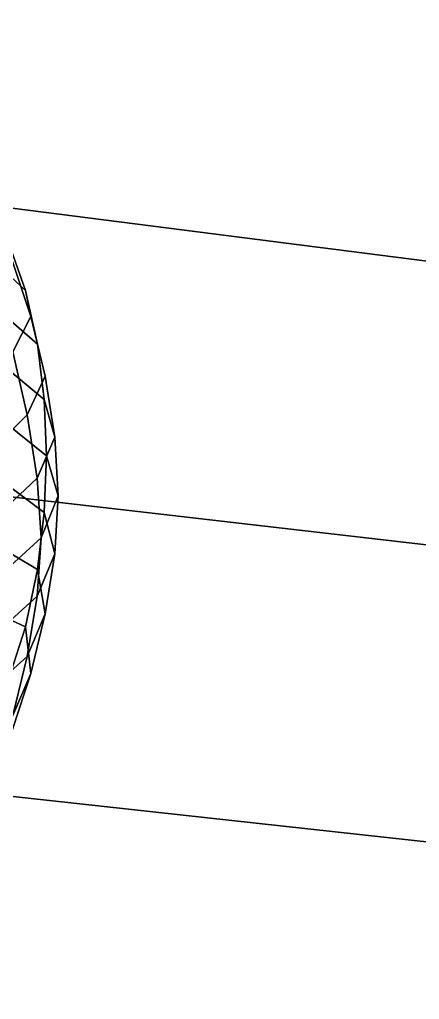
# Model space of a CAD drawing. Header units: metres. Extents: x -101 to 101, y 6 to 129.
# Drawn here: x -13.92 to -2.02, y 62.77 to 91.97 of the extents above; entities that cross this region are included whole.
import ezdxf

# ---------------------------------------------------------------- set-up
doc = ezdxf.new("R2010")
doc.units = ezdxf.units.M

msp = doc.modelspace()

# ---------------------------------------------------------------- linework, layer by layer
at = {"layer": 'layer1', "color": 1}
for points in [[(0, 92.4565, 77.28591), (-14.09584, 94.45862, 73.8604), (-15.4779, 86.51891, 80.03452), (0, 84.54813, 83.13286)], [(-14.09584, 94.45861, -73.8604), (0.00001, 92.4565, -77.28591), (0.00001, 84.54813, -83.13286), (-15.47789, 86.51891, -80.03452)], [(0, 84.54813, 83.13286), (-15.4779, 86.51891, 80.03452), (-16.77247, 78.04726, 85.45311), (0, 76.10783, 88.18804)], [(-15.47789, 86.51891, -80.03452), (0.00001, 84.54813, -83.13286), (0.00001, 76.10783, -88.18804), (-16.77246, 78.04727, -85.4531)], [(-14.28922, 85.4177, 89.06358), (-15.54171, 86.65077, 90.66314), (-15.07092, 85.11867, 91.72528), (-13.75282, 83.89511, 90.00013)], [(-14.13975, 84.75928, 86.78503), (-14.28922, 85.4177, 89.06358), (-13.75282, 83.89511, 90.00013), (-13.59251, 83.12403, 87.6357)], [(-13.75282, 83.89511, 90.00013), (-15.07092, 85.11867, 91.72528), (-14.72741, 83.45747, 92.82806), (-13.3932, 82.29565, 90.91025)], [(-14.62655, 83.81581, 84.5411), (-14.13975, 84.75928, 86.78503), (-13.59251, 83.12403, 87.6357), (-14.12994, 82.06985, 85.21316)], [(-13.59251, 83.12403, 87.6357), (-13.75282, 83.89511, 90.00013), (-13.3932, 82.29565, 90.91025), (-13.16006, 81.34284, 88.49244)], [(-13.3932, 82.29565, 90.91025), (-14.72741, 83.45747, 92.82806), (-14.51703, 81.73852, 93.88203), (-13.19135, 80.64628, 91.78767)], [(-14.12994, 82.06985, 85.21316), (-13.59251, 83.12403, 87.6357), (-13.16006, 81.34284, 88.49244), (-13.70115, 80.19041, 85.9748)], [(-13.16006, 81.34284, 88.49244), (-13.3932, 82.29565, 90.91025), (-13.19135, 80.64628, 91.78767), (-12.87598, 79.52445, 89.34253)], [(-15.24663, 80.89237, 83.06013), (-14.12994, 82.06985, 85.21316), (-13.70115, 80.19041, 85.9748), (-14.89042, 79.00831, 83.70596)], [(-13.19135, 80.64628, 91.78767), (-14.51703, 81.73852, 93.88203), (-14.44562, 80.03307, 94.79781), (-13.12829, 78.97391, 92.62615)], [(-13.70115, 80.19041, 85.9748), (-13.16006, 81.34284, 88.49244), (-12.87598, 79.52445, 89.34253), (-13.4, 78.30171, 86.78713)], [(-12.87598, 79.52445, 89.34253), (-13.19135, 80.64628, 91.78767), (-13.12829, 78.97391, 92.62615), (-12.77383, 77.77757, 90.17331)], [(-14.89042, 79.00831, 83.70596), (-13.70115, 80.19041, 85.9748), (-13.4, 78.30171, 86.78713), (-14.64113, 77.14297, 84.45975)], [(-13.12829, 78.97391, 92.62615), (-14.44562, 80.03307, 94.79781), (-14.51703, 78.26147, 95.57792), (-13.19135, 77.28354, 93.4278)], [(-13.4, 78.30171, 86.78713), (-12.87598, 79.52445, 89.34253), (-12.77383, 77.77757, 90.17331), (-13.28632, 76.52793, 87.61116)], [(-12.77383, 77.77757, 90.17331), (-13.12829, 78.97391, 92.62615), (-13.19135, 77.28354, 93.4278), (-12.87598, 76.04737, 91.0384)], [(-14.64113, 77.14297, 84.45975), (-13.4, 78.30171, 86.78713), (-13.28632, 76.52793, 87.61116), (-14.54727, 75.38488, 85.26758)], [(0, 76.10783, 88.18804), (-16.77247, 78.04726, 85.45311), (-17.57107, 69.1883, 89.73115), (0, 67.26311, 92.38795)], [(-16.77246, 78.04727, -85.4531), (0.00001, 76.10783, -88.18804), (0.00001, 67.26311, -92.38795), (-17.57106, 69.1883, -89.73114)], [(-13.19135, 77.28354, 93.4278), (-14.51703, 78.26147, 95.57792), (-14.72741, 76.37261, 96.28357), (-13.3932, 75.57667, 94.1873)], [(-13.28632, 76.52793, 87.61116), (-12.77383, 77.77757, 90.17331), (-12.87598, 76.04737, 91.0384), (-13.4, 74.78651, 88.50159)], [(-12.87598, 76.04737, 91.0384), (-13.19135, 77.28354, 93.4278), (-13.3932, 75.57667, 94.1873), (-13.16006, 74.25802, 91.94794)], [(-14.54727, 75.38488, 85.26758), (-13.28632, 76.52793, 87.61116), (-13.4, 74.78651, 88.50159), (-14.64113, 73.66589, 86.15562)], [(-13.3932, 75.57667, 94.1873), (-14.72741, 76.37261, 96.28357), (-15.07092, 74.48091, 96.9137), (-13.75282, 73.87478, 94.88737)], [(-13.4, 74.78651, 88.50159), (-12.87598, 76.04737, 91.0384), (-13.16006, 74.25802, 91.94794), (-13.70114, 72.9836, 89.48979)], [(-13.16006, 74.25802, 91.94794), (-13.3932, 75.57667, 94.1873), (-13.75282, 73.87478, 94.88737), (-13.59251, 72.4863, 92.82411)], [(-14.64113, 73.66589, 86.15562), (-13.4, 74.78651, 88.50159), (-13.70114, 72.9836, 89.48979), (-14.89041, 71.92348, 87.16145)], [(-13.75282, 73.87478, 94.88737), (-15.07092, 74.48091, 96.9137), (-15.54171, 72.70067, 97.46707), (-14.28922, 72.19932, 95.51063)], [(-13.70114, 72.9836, 89.48979), (-13.16006, 74.25802, 91.94794), (-13.59251, 72.4863, 92.82411), (-14.12993, 71.22629, 90.50191)], [(-13.59251, 72.4863, 92.82411), (-13.75282, 73.87478, 94.88737), (-14.28922, 72.19932, 95.51063), (-14.13975, 70.80914, 93.58894)], [(-14.89041, 71.92348, 87.16145), (-13.70114, 72.9836, 89.48979), (-14.12993, 71.22629, 90.50191), (-15.24662, 70.25459, 88.24849)], [(-14.12993, 71.22629, 90.50191), (-13.59251, 72.4863, 92.82411), (-14.13975, 70.80914, 93.58894), (-14.62655, 69.6218, 91.464)], [(0, 67.26311, 92.38795), (-17.57107, 69.1883, 89.73115), (-18.10493, 59.36755, 93.43353), (0, 57.98105, 96.17644)], [(-17.57106, 69.1883, -89.73114), (0.00001, 67.26311, -92.38795), (0.00001, 57.98105, -96.17644), (-18.10493, 59.36756, -93.43353)]]:
    msp.add_3dface(points, dxfattribs=at)

doc.saveas('drawing.dxf')
